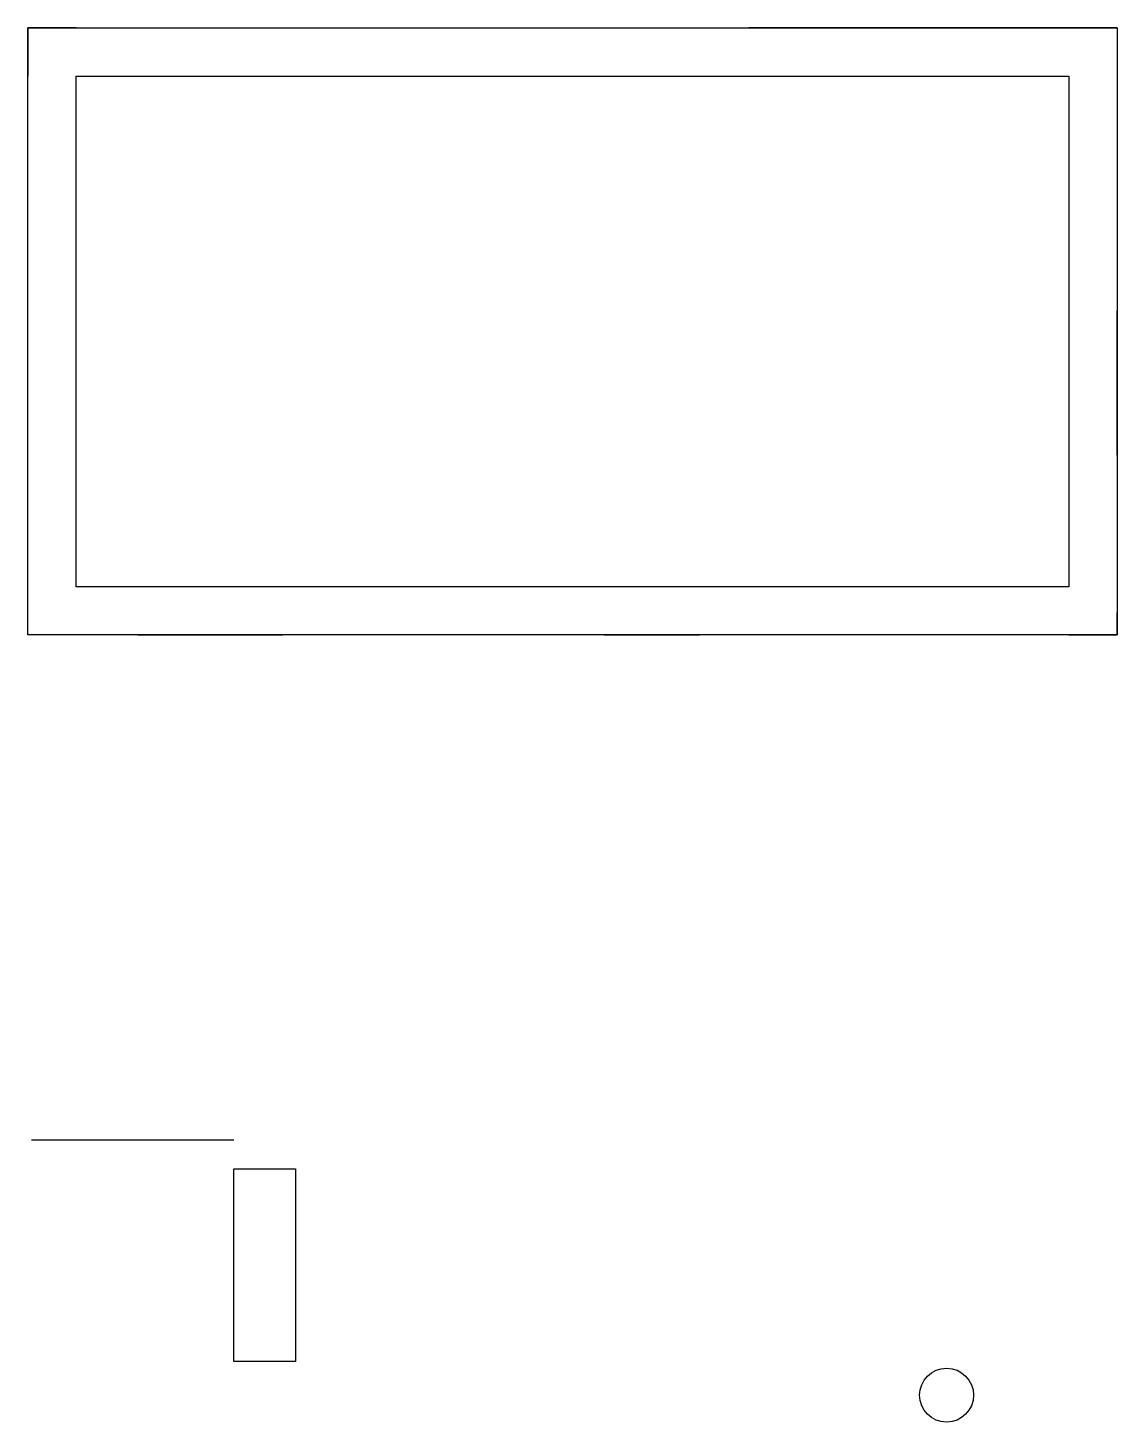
# Model space of a CAD drawing. Header units: centimetres. Extents: x 638 to 751, y 99 to 244.
import ezdxf

# ---------------------------------------------------------------- set-up
doc = ezdxf.new("R2010")
doc.units = ezdxf.units.CM

msp = doc.modelspace()

# ---------------------------------------------------------------- linework, layer by layer
for p, q in [((642.69, 243.79), (637.69, 243.79)), ((637.69, 243.79), (637.69, 238.79)), ((642.69, 185.79), (642.69, 238.79)), ((642.69, 238.79), (745.69, 238.79)), ((745.69, 238.79), (745.69, 185.79)), ((745.69, 185.79), (642.69, 185.79)), ((750.69, 180.79), (750.69, 183.13)), ((745.69, 180.79), (750.69, 180.79)), ((638.07, 128.4, 5), (659.07, 128.4, 5))]:
    msp.add_line(p, q)
at = {"extrusion": (0, 1, 0)}
msp.add_line((750.69, 243.79), (718.69, 243.79), dxfattribs=at)
at = {"extrusion": (1, 0, 0)}
for p, q in [((750.69, 199.44, 39.64), (750.69, 214.44, 39.64)), ((750.69, 214.44, 39.64), (750.69, 214.44, 18.64)), ((750.69, 214.44, 18.64), (750.69, 199.44, 18.64)), ((750.69, 199.44, 18.64), (750.69, 199.44, 39.64))]:
    msp.add_line(p, q, dxfattribs=at)
msp.add_lwpolyline([(637.69, 243.79), (750.69, 243.79), (750.69, 180.79), (637.69, 180.79)], close=True)
at = {"extrusion": (0, 1, 0), "elevation": 243.79}
msp.add_lwpolyline([(-724.9, 15), (-724.9, 9.82), (-712.49, 9.82), (-712.49, 15)], close=True, dxfattribs=at)
at = {"extrusion": (0, -1, 0), "elevation": -180.79}
for points in [[(664.1, 15.12), (664.1, 36.12), (649.1, 36.12), (649.1, 15.12)], [(697.49, 39.68), (707.36, 39.68), (707.36, 33.78), (697.49, 33.78)]]:
    msp.add_lwpolyline(points, close=True, dxfattribs=at)
at = {"elevation": 5}
msp.add_lwpolyline([(659.07, 125.4), (665.45, 125.4), (665.45, 105.41), (659.07, 105.41)], close=True, dxfattribs=at)
msp.add_circle((733, 101.9, 5), 2.8)

doc.saveas('drawing.dxf')
